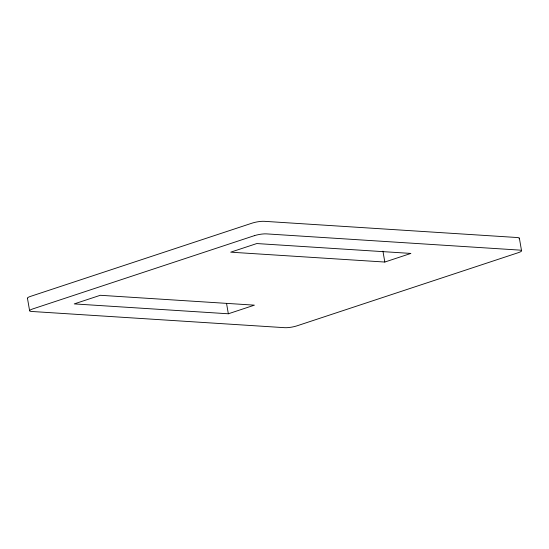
<?xml version="1.0" encoding="UTF-8"?>
<svg xmlns="http://www.w3.org/2000/svg" width="549" height="549" viewBox="0 0 549 549"><rect width="100%" height="100%" fill="white"/><g stroke="black" fill="none" stroke-linecap="round" stroke-linejoin="round"><path stroke-width="0.82" d="M228.336 313.781L254.42 305.155L100.302 295.287L74.225 303.906L228.336 313.781L226.6 303.727M384.815 262.045L410.899 253.425L256.781 243.55L230.704 252.176L384.815 262.045L382.934 251.161M519.375 238.191L521.543 250.749M27.457 298.251L29.625 310.809M27.697 298.532A8.654 1.633 -9.8 0 1 30.476 296.398L252.156 223.114A8.654 1.633 -9.8 0 1 264.179 221.309L517.371 237.532A8.654 1.633 -9.8 0 1 519.045 238.781M254.324 235.679L32.645 308.963A8.654 1.633 -9.8 0 0 31.629 311.468L284.821 327.691A8.654 1.633 -9.8 0 0 296.844 325.886L518.524 252.602A8.654 1.633 -9.8 0 0 519.539 250.09L266.347 233.874A8.654 1.633 -9.8 0 0 254.324 235.679"/></g></svg>
